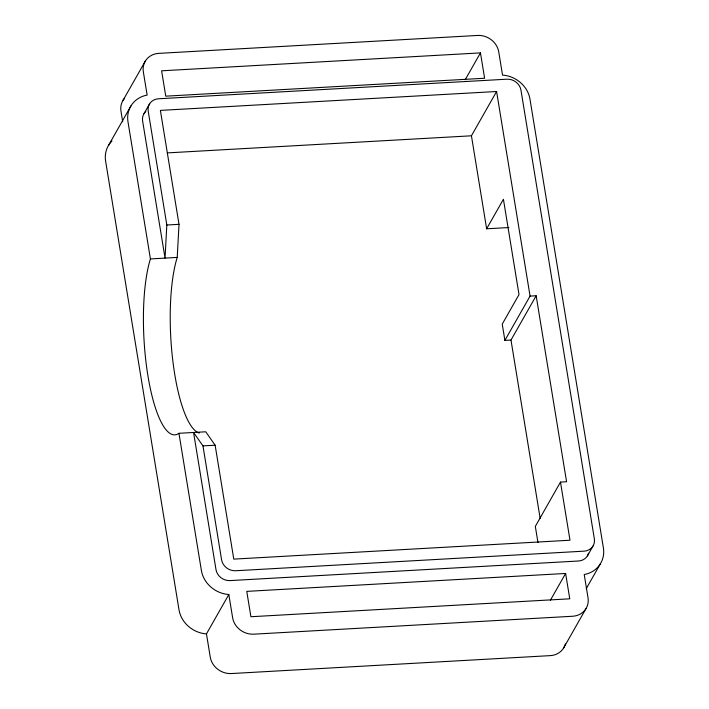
<?xml version="1.0" encoding="UTF-8"?>
<svg xmlns="http://www.w3.org/2000/svg" width="709" height="709" viewBox="0 0 709 709"><rect width="100%" height="100%" fill="white"/><g stroke="black" fill="none" stroke-linecap="round" stroke-linejoin="round"><path stroke-width="1.06" d="M588.567 553.197A12.647 11.309 29.6 0 1 578.482 561.005L230.088 580.591A12.647 11.309 29.6 0 1 215.997 569.646L193.566 432.472L202.96 445.881L221.589 559.8A12.647 11.309 29.6 0 0 235.68 570.745L584.074 551.159A12.647 11.309 29.6 0 0 594.355 538.849L520.964 90.132A12.647 11.309 29.6 0 0 506.873 79.195L158.479 98.781A12.647 11.309 29.6 0 0 148.199 111.083L166.828 225.01L165.037 258.103L142.606 120.929A12.647 11.309 29.6 0 1 145.859 111.437M199.291 433.048A97.186 25.453 86.8 0 1 173.014 362.379A97.186 25.453 86.8 0 1 177.223 257.42L179.014 224.328L160.376 110.4L496.592 91.505L530.066 296.096L504.897 340.4L510.985 340.054L536.155 295.759L530.066 296.096M123.012 100.386L145.38 61.009M108.61 145.248L130.979 105.871M143.962 113.715L149.555 103.868M465.184 79.78L480.463 52.891L161.608 70.811L165.755 96.167L484.61 78.247L480.463 52.891M508.885 227.545L486.64 228.794L471.432 135.8L496.592 91.505M565.365 643.914A18.966 16.954 29.6 0 1 550.237 655.63L231.391 673.55A18.966 16.954 29.6 0 1 210.263 657.137L206.461 633.89L228.83 594.514A27.811 24.868 29.6 0 1 201.383 570.47L178.943 433.296A97.186 25.453 86.8 0 1 147.906 375.646A97.186 25.453 86.8 0 1 150.423 258.927L127.983 121.753A27.811 24.868 29.6 0 1 147.144 95.086L143.342 71.839A18.966 16.954 29.6 0 1 158.763 53.37L477.609 35.45A18.966 16.954 29.6 0 1 498.737 51.863L502.539 75.11A27.811 24.868 29.6 0 1 529.986 99.154L603.386 547.871A27.811 24.868 29.6 0 1 584.225 574.538L588.027 597.784A18.966 16.954 29.6 0 1 572.606 616.254L253.76 634.174A18.966 16.954 29.6 0 1 232.632 617.761L228.83 594.514M486.64 228.794L503.417 199.264L519.015 294.589L502.238 324.119L504.897 340.4M536.155 295.759L566.58 481.757L560.482 482.093L535.322 526.397L537.963 542.536M550.335 600.346L565.614 573.457L246.759 591.377L250.906 616.733L569.761 598.813L565.614 573.457M587.406 555.909L592.999 546.063M586.21 588.718L600.39 563.752M563.62 647.991L585.989 608.614M167.289 152.896L471.432 135.8M166.828 225.01L179.014 224.328M150.423 258.927L177.223 257.42M178.943 433.296L205.743 431.79L215.137 445.199L233.775 559.117L569.992 540.223L560.482 482.093M202.96 445.881L215.137 445.199M510.985 340.054L540.169 518.439M122.701 121.78L120.973 111.216A18.966 16.954 29.6 0 1 124.305 98.586M206.461 633.89A27.811 24.868 29.6 0 1 179.014 609.846L105.614 161.129A27.811 24.868 29.6 0 1 111.987 141.002"/></g></svg>
